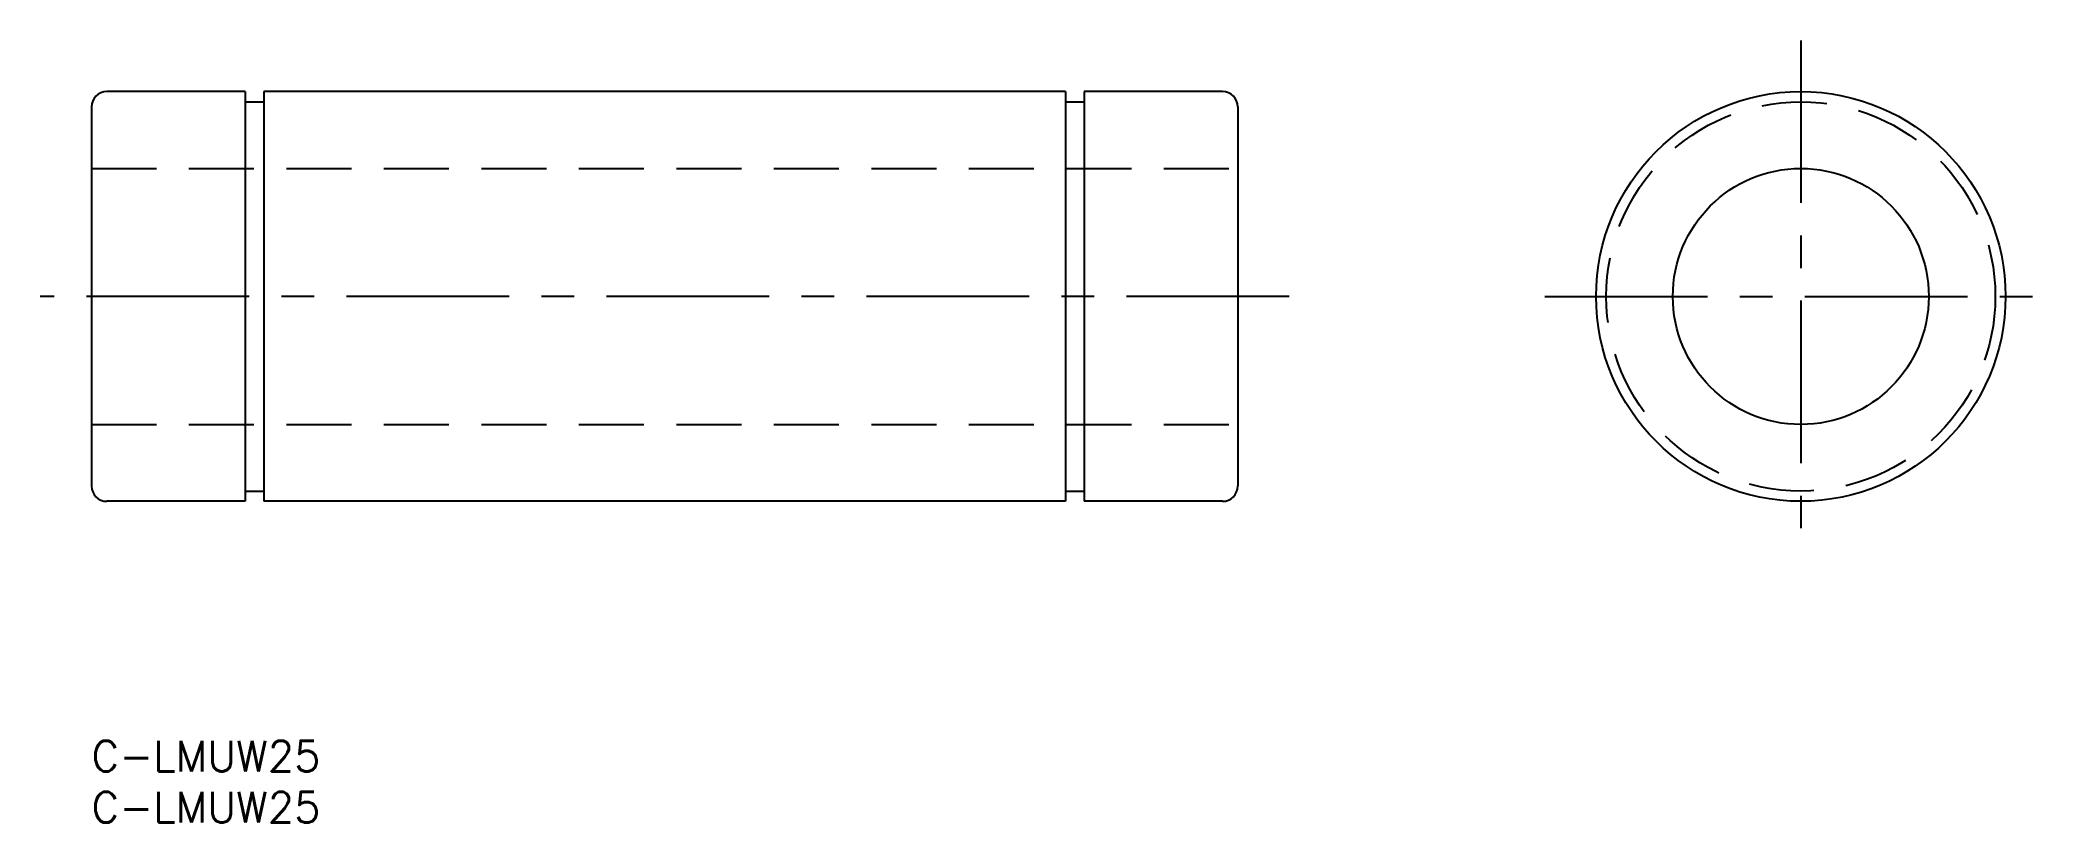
# Model space of a CAD drawing. Extents: x -5 to 192, y -8 to 68.
import ezdxf
from ezdxf.enums import TextEntityAlignment as Align

# ---------------------------------------------------------------- set-up
doc = ezdxf.new("R2010")
doc.units = 0
doc.header["$LTSCALE"] = 0.5
doc.linetypes.add('CENTER', pattern=[50.8, 31.75, -6.35, 6.35, -6.35])
doc.linetypes.add('DASHED', pattern=[19.05, 12.7, -6.35])
doc.layers.get('0').update_dxf_attribs({"linetype": 'CONTINUOUS'})
doc.layers.add('CENTER', color=1, linetype='CENTER')
doc.styles.get("Standard").update_dxf_attribs({"font": 'txt.shx', "height": 3, "bigfont": 'bigfont.shx'})

msp = doc.modelspace()

# ---------------------------------------------------------------- linework, layer by layer
at = {"color": 7, "linetype": 'CONTINUOUS'}
for p, q in [((15, 63.37), (1.5, 63.37)), ((15, 63.37), (15, 23.37)), ((95.15, 63.37), (16.85, 63.37)), ((16.85, 63.37), (16.85, 23.37)), ((95.15, 63.37), (95.15, 23.37)), ((110.5, 63.37), (97, 63.37)), ((97, 63.37), (97, 23.37)), ((0, 61.87), (0, 24.87)), ((15, 62.37), (16.85, 62.37)), ((95.15, 62.37), (97, 62.37)), ((112, 61.87), (112, 24.87)), ((15, 24.37), (16.85, 24.37)), ((95.15, 24.37), (97, 24.37)), ((15, 23.37), (1.5, 23.37)), ((95.15, 23.37), (16.85, 23.37)), ((110.5, 23.37), (97, 23.37))]:
    msp.add_line(p, q, dxfattribs=at)
at = {"color": 3, "linetype": 'DASHED'}
for p, q in [((0, 55.87), (112, 55.87)), ((0, 30.87), (112, 30.87))]:
    msp.add_line(p, q, dxfattribs=at)
at = {"color": 7, "linetype": 'CONTINUOUS'}
for radius in [20, 12.5]:
    msp.add_circle((167, 43.37), radius, dxfattribs=at)
at = {"color": 3, "linetype": 'DASHED'}
msp.add_circle((167, 43.37), 19, dxfattribs=at)
at = {"color": 7, "linetype": 'CONTINUOUS'}
for centre, start, end in [((1.5, 61.87), 90, 180), ((110.5, 61.87), 0, 90), ((1.5, 24.87), 180, 270), ((110.5, 24.87), 270, 0)]:
    msp.add_arc(centre, 1.5, start, end, dxfattribs=at)
at = {"layer": 'CENTER', "color": 1, "linetype": 'CENTER'}
for p, q in [((167, 68.37), (167, 18.37)), ((117, 43.37), (-5, 43.37)), ((142, 43.37), (192, 43.37))]:
    msp.add_line(p, q, dxfattribs=at)

# ---------------------------------------------------------------- texts
at = {"color": 7, "linetype": 'CONTINUOUS'}
for p in [(0, 0), (0, -5)]:
    msp.add_text('C-LMUW25', height=3, dxfattribs=at).set_placement(p, align=Align.TOP_LEFT)

doc.saveas('drawing.dxf')
